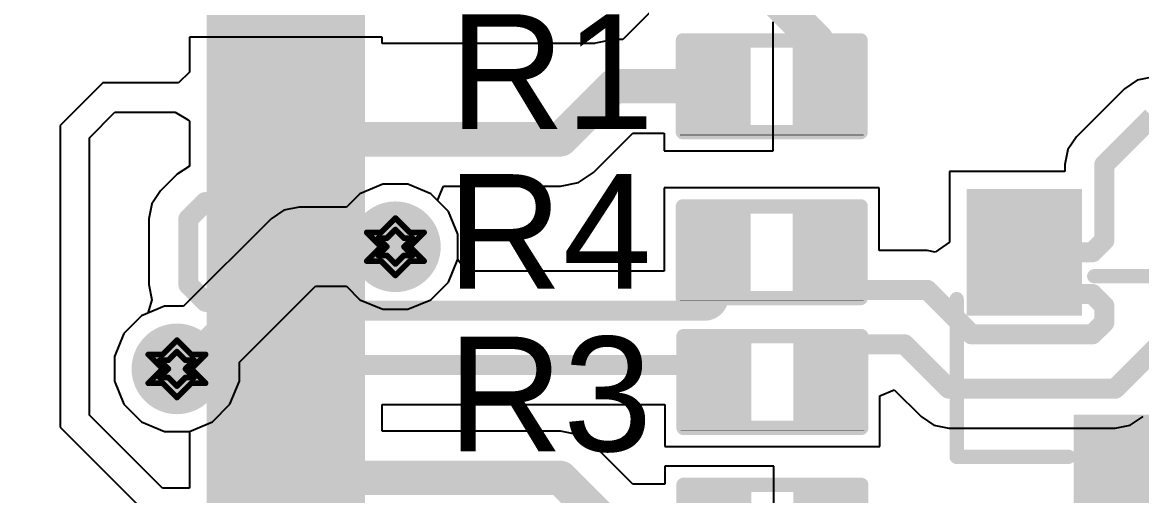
# Model space of a CAD drawing. Header units: inches. Extents: x -18 to 237, y -41 to 211.
# Drawn here: x 0.08 to 10, y 92 to 96.19 of the extents above; entities that cross this region are included whole.
import ezdxf

# ---------------------------------------------------------------- set-up
doc = ezdxf.new("R2010")
doc.units = ezdxf.units.IN
for name, color, linetype in [('Bottom Layer', 5, 'Continuous'), ('Bottom Solder', 6, 'Continuous'), ('Drill Drawing', 1, 'Continuous'), ('Multi-Layer', 9, 'Continuous'), ('Pad Holes', 156, 'Continuous'), ('Top Layer', 1, 'Continuous'), ('Top Overlay', 2, 'Continuous'), ('Top Paste', 8, 'Continuous'), ('Top Solder', 216, 'Continuous'), ('Via Holes', 16, 'Continuous')]:
    doc.layers.add(name, color=color, linetype=linetype)
doc.styles.add('Arial', font='', dxfattribs={"height": 0.2})
doc.styles.get('Arial').set_extended_font_data('Arial')

# ---------------------------------------------------------------- blocks, each defined once
blk = doc.blocks.new('S___23_19')
at = {"layer": 'Top Layer'}
for points in [[(-0.41, 1.46), (0.41, 1.46), (0.41, 0.54), (-0.41, 0.54)], [(-1.36, -0.54), (-0.54, -0.54), (-0.54, -1.46), (-1.36, -1.46)], [(0.54, -0.54), (1.36, -0.54), (1.36, -1.46), (0.54, -1.46)]]:
    blk.add_hatch(color=1, dxfattribs=at).paths.add_polyline_path(points)
at = {"layer": 'Top Paste'}
for points in [[(-0.41, 1.46), (0.41, 1.46), (0.41, 0.54), (-0.41, 0.54)], [(-1.36, -0.54), (-0.54, -0.54), (-0.54, -1.46), (-1.36, -1.46)], [(0.54, -0.54), (1.36, -0.54), (1.36, -1.46), (0.54, -1.46)]]:
    blk.add_hatch(color=8, dxfattribs=at).paths.add_polyline_path(points)
at = {"layer": 'Top Solder'}
for points in [[(-0.5116, 1.5616), (0.5116, 1.5616), (0.5116, 0.4384), (-0.5116, 0.4384)], [(-1.4616, -0.4384), (-0.4384, -0.4384), (-0.4384, -1.5616), (-1.4616, -1.5616)], [(0.4384, -0.4384), (1.4616, -0.4384), (1.4616, -1.5616), (0.4384, -1.5616)]]:
    blk.add_hatch(color=216, dxfattribs=at).paths.add_polyline_path(points)
at = {"layer": 'Top Overlay', "const_width": 0.127}
for points in [[(-0.5588, 0.8128), (-1.5494, 0.8128)], [(-1.5494, 0.8128), (-1.5494, -0.5842)], [(1.5494, 0.8128), (0.5588, 0.8128)], [(1.5494, 0.8128), (1.5494, -0.5842)], [(0.3302, -0.7874), (-0.3302, -0.7874)], [(-1.6764, -1.0414), (-1.6764, -1.2954)], [(-1.5494, -1.1684), (-1.6764, -1.0414)], [(-1.5494, -1.1684), (-1.6764, -1.2954)]]:
    blk.add_lwpolyline(points, dxfattribs=at)
at = {"layer": 'Top Overlay', "const_width": 0.0635}
for points in [[(-1.5812, 0.8128, 1), (-1.5176, 0.8128, 1)], [(-1.5812, 0.8128, 1), (-1.5176, 0.8128, 1)], [(-0.5905, 0.8128, 1), (-0.5271, 0.8128, 1)], [(0.5271, 0.8128, 1), (0.5905, 0.8128, 1)], [(1.5176, 0.8128, 1), (1.5812, 0.8128, 1)], [(1.5176, 0.8128, 1), (1.5812, 0.8128, 1)], [(-1.5812, -0.5842, 1), (-1.5176, -0.5842, 1)], [(1.5176, -0.5842, 1), (1.5812, -0.5842, 1)], [(-0.3619, -0.7874, 1), (-0.2984, -0.7874, 1)], [(0.2984, -0.7874, 1), (0.3619, -0.7874, 1)], [(-1.7082, -1.0414, 1), (-1.6446, -1.0414, 1)], [(-1.7082, -1.0414, 1), (-1.6446, -1.0414, 1)], [(-1.5812, -1.1684, 1), (-1.5176, -1.1684, 1)], [(-1.5812, -1.1684, 1), (-1.5176, -1.1684, 1)], [(-1.7082, -1.2954, 1), (-1.6446, -1.2954, 1)], [(-1.7082, -1.2954, 1), (-1.6446, -1.2954, 1)]]:
    blk.add_lwpolyline(points, format="xyb", close=True, dxfattribs=at)
blk = doc.blocks.new('R___0402_79')
at = {"layer": 'Top Layer'}
for points in [[(-0.6985, -0.3175), (-0.6985, 0.3175), (-0.2413, 0.3175), (-0.2413, -0.3175)], [(0.2413, -0.3175), (0.2413, 0.3175), (0.6985, 0.3175), (0.6985, -0.3175)]]:
    blk.add_hatch(color=1, dxfattribs=at).paths.add_polyline_path(points)
at = {"layer": 'Top Paste'}
for points in [[(-0.6985, -0.3175), (-0.6985, 0.3175), (-0.2413, 0.3175), (-0.2413, -0.3175)], [(0.2413, -0.3175), (0.2413, 0.3175), (0.6985, 0.3175), (0.6985, -0.3175)]]:
    blk.add_hatch(color=8, dxfattribs=at).paths.add_polyline_path(points)
at = {"layer": 'Top Solder'}
for points in [[(-0.7535, -0.3725), (-0.7535, 0.3725), (-0.1863, 0.3725), (-0.1863, -0.3725)], [(0.1863, -0.3725), (0.1863, 0.3725), (0.7535, 0.3725), (0.7535, -0.3725)]]:
    blk.add_hatch(color=216, dxfattribs=at).paths.add_polyline_path(points)
at = {"layer": 'Top Overlay'}
for points, const_width in [([(-0.7874, -0.4064), (-0.7874, 0.4064)], 0.127), ([(-0.7874, 0.4064), (0.7874, 0.4064)], 0.127), ([(0.7874, -0.4064), (0.7874, 0.4064)], 0.127), ([(-0.7874, -0.4064), (0.7874, -0.4064)], 0.127), ([(-0.8128, -0.4318), (0.8128, -0.4318)], 0.00323)]:
    blk.add_lwpolyline(points, dxfattribs=dict(at, const_width=const_width))
for points, const_width in [([(-0.8191, 0.4064, 1), (-0.7556, 0.4064, 1)], 0.0635), ([(-0.8191, 0.4064, 1), (-0.7556, 0.4064, 1)], 0.0635), ([(0.7556, 0.4064, 1), (0.8191, 0.4064, 1)], 0.0635), ([(0.7556, 0.4064, 1), (0.8191, 0.4064, 1)], 0.0635), ([(-0.8191, -0.4064, 1), (-0.7556, -0.4064, 1)], 0.0635), ([(-0.8191, -0.4064, 1), (-0.7556, -0.4064, 1)], 0.0635), ([(0.7556, -0.4064, 1), (0.8191, -0.4064, 1)], 0.0635), ([(0.7556, -0.4064, 1), (0.8191, -0.4064, 1)], 0.0635), ([(-0.8136, -0.4318, 1), (-0.812, -0.4318, 1)], 0.00161), ([(0.812, -0.4318, 1), (0.8136, -0.4318, 1)], 0.00161)]:
    blk.add_lwpolyline(points, format="xyb", close=True, dxfattribs=dict(at, const_width=const_width))
blk = doc.blocks.new('R___0402_80')
at = {"layer": 'Top Layer'}
for points in [[(-0.6985, -0.3175), (-0.6985, 0.3175), (-0.2413, 0.3175), (-0.2413, -0.3175)], [(0.2413, -0.3175), (0.2413, 0.3175), (0.6985, 0.3175), (0.6985, -0.3175)]]:
    blk.add_hatch(color=1, dxfattribs=at).paths.add_polyline_path(points)
at = {"layer": 'Top Paste'}
for points in [[(-0.6985, -0.3175), (-0.6985, 0.3175), (-0.2413, 0.3175), (-0.2413, -0.3175)], [(0.2413, -0.3175), (0.2413, 0.3175), (0.6985, 0.3175), (0.6985, -0.3175)]]:
    blk.add_hatch(color=8, dxfattribs=at).paths.add_polyline_path(points)
at = {"layer": 'Top Solder'}
for points in [[(-0.7535, -0.3725), (-0.7535, 0.3725), (-0.1863, 0.3725), (-0.1863, -0.3725)], [(0.1863, -0.3725), (0.1863, 0.3725), (0.7535, 0.3725), (0.7535, -0.3725)]]:
    blk.add_hatch(color=216, dxfattribs=at).paths.add_polyline_path(points)
at = {"layer": 'Top Overlay'}
for points, const_width in [([(-0.7874, -0.4064), (-0.7874, 0.4064)], 0.127), ([(-0.7874, 0.4064), (0.7874, 0.4064)], 0.127), ([(0.7874, -0.4064), (0.7874, 0.4064)], 0.127), ([(-0.7874, -0.4064), (0.7874, -0.4064)], 0.127), ([(-0.8128, -0.4318), (0.8128, -0.4318)], 0.00323)]:
    blk.add_lwpolyline(points, dxfattribs=dict(at, const_width=const_width))
for points, const_width in [([(-0.8191, 0.4064, 1), (-0.7556, 0.4064, 1)], 0.0635), ([(-0.8191, 0.4064, 1), (-0.7556, 0.4064, 1)], 0.0635), ([(0.7556, 0.4064, 1), (0.8191, 0.4064, 1)], 0.0635), ([(0.7556, 0.4064, 1), (0.8191, 0.4064, 1)], 0.0635), ([(-0.8191, -0.4064, 1), (-0.7556, -0.4064, 1)], 0.0635), ([(-0.8191, -0.4064, 1), (-0.7556, -0.4064, 1)], 0.0635), ([(0.7556, -0.4064, 1), (0.8191, -0.4064, 1)], 0.0635), ([(0.7556, -0.4064, 1), (0.8191, -0.4064, 1)], 0.0635), ([(-0.8136, -0.4318, 1), (-0.812, -0.4318, 1)], 0.00161), ([(0.812, -0.4318, 1), (0.8136, -0.4318, 1)], 0.00161)]:
    blk.add_lwpolyline(points, format="xyb", close=True, dxfattribs=dict(at, const_width=const_width))
blk = doc.blocks.new('R___0402_81')
at = {"layer": 'Top Layer'}
for points in [[(-0.6985, -0.3175), (-0.6985, 0.3175), (-0.2413, 0.3175), (-0.2413, -0.3175)], [(0.2413, -0.3175), (0.2413, 0.3175), (0.6985, 0.3175), (0.6985, -0.3175)]]:
    blk.add_hatch(color=1, dxfattribs=at).paths.add_polyline_path(points)
at = {"layer": 'Top Paste'}
for points in [[(-0.6985, -0.3175), (-0.6985, 0.3175), (-0.2413, 0.3175), (-0.2413, -0.3175)], [(0.2413, -0.3175), (0.2413, 0.3175), (0.6985, 0.3175), (0.6985, -0.3175)]]:
    blk.add_hatch(color=8, dxfattribs=at).paths.add_polyline_path(points)
at = {"layer": 'Top Solder'}
for points in [[(-0.7535, -0.3725), (-0.7535, 0.3725), (-0.1863, 0.3725), (-0.1863, -0.3725)], [(0.1863, -0.3725), (0.1863, 0.3725), (0.7535, 0.3725), (0.7535, -0.3725)]]:
    blk.add_hatch(color=216, dxfattribs=at).paths.add_polyline_path(points)
at = {"layer": 'Top Overlay'}
for points, const_width in [([(-0.7874, -0.4064), (-0.7874, 0.4064)], 0.127), ([(-0.7874, 0.4064), (0.7874, 0.4064)], 0.127), ([(0.7874, -0.4064), (0.7874, 0.4064)], 0.127), ([(-0.7874, -0.4064), (0.7874, -0.4064)], 0.127), ([(-0.8128, -0.4318), (0.8128, -0.4318)], 0.00323)]:
    blk.add_lwpolyline(points, dxfattribs=dict(at, const_width=const_width))
for points, const_width in [([(-0.8191, 0.4064, 1), (-0.7556, 0.4064, 1)], 0.0635), ([(-0.8191, 0.4064, 1), (-0.7556, 0.4064, 1)], 0.0635), ([(0.7556, 0.4064, 1), (0.8191, 0.4064, 1)], 0.0635), ([(0.7556, 0.4064, 1), (0.8191, 0.4064, 1)], 0.0635), ([(-0.8191, -0.4064, 1), (-0.7556, -0.4064, 1)], 0.0635), ([(-0.8191, -0.4064, 1), (-0.7556, -0.4064, 1)], 0.0635), ([(0.7556, -0.4064, 1), (0.8191, -0.4064, 1)], 0.0635), ([(0.7556, -0.4064, 1), (0.8191, -0.4064, 1)], 0.0635), ([(-0.8136, -0.4318, 1), (-0.812, -0.4318, 1)], 0.00161), ([(0.812, -0.4318, 1), (0.8136, -0.4318, 1)], 0.00161)]:
    blk.add_lwpolyline(points, format="xyb", close=True, dxfattribs=dict(at, const_width=const_width))
blk = doc.blocks.new('R___0402_82')
at = {"layer": 'Top Layer'}
for points in [[(-0.6985, -0.3175), (-0.6985, 0.3175), (-0.2413, 0.3175), (-0.2413, -0.3175)], [(0.2413, -0.3175), (0.2413, 0.3175), (0.6985, 0.3175), (0.6985, -0.3175)]]:
    blk.add_hatch(color=1, dxfattribs=at).paths.add_polyline_path(points)
at = {"layer": 'Top Paste'}
for points in [[(-0.6985, -0.3175), (-0.6985, 0.3175), (-0.2413, 0.3175), (-0.2413, -0.3175)], [(0.2413, -0.3175), (0.2413, 0.3175), (0.6985, 0.3175), (0.6985, -0.3175)]]:
    blk.add_hatch(color=8, dxfattribs=at).paths.add_polyline_path(points)
at = {"layer": 'Top Solder'}
for points in [[(-0.7535, -0.3725), (-0.7535, 0.3725), (-0.1863, 0.3725), (-0.1863, -0.3725)], [(0.1863, -0.3725), (0.1863, 0.3725), (0.7535, 0.3725), (0.7535, -0.3725)]]:
    blk.add_hatch(color=216, dxfattribs=at).paths.add_polyline_path(points)
at = {"layer": 'Top Overlay'}
for points, const_width in [([(-0.7874, -0.4064), (-0.7874, 0.4064)], 0.127), ([(-0.7874, 0.4064), (0.7874, 0.4064)], 0.127), ([(0.7874, -0.4064), (0.7874, 0.4064)], 0.127), ([(-0.7874, -0.4064), (0.7874, -0.4064)], 0.127), ([(-0.8128, -0.4318), (0.8128, -0.4318)], 0.00323)]:
    blk.add_lwpolyline(points, dxfattribs=dict(at, const_width=const_width))
for points, const_width in [([(-0.8191, 0.4064, 1), (-0.7556, 0.4064, 1)], 0.0635), ([(-0.8191, 0.4064, 1), (-0.7556, 0.4064, 1)], 0.0635), ([(0.7556, 0.4064, 1), (0.8191, 0.4064, 1)], 0.0635), ([(0.7556, 0.4064, 1), (0.8191, 0.4064, 1)], 0.0635), ([(-0.8191, -0.4064, 1), (-0.7556, -0.4064, 1)], 0.0635), ([(-0.8191, -0.4064, 1), (-0.7556, -0.4064, 1)], 0.0635), ([(0.7556, -0.4064, 1), (0.8191, -0.4064, 1)], 0.0635), ([(0.7556, -0.4064, 1), (0.8191, -0.4064, 1)], 0.0635), ([(-0.8136, -0.4318, 1), (-0.812, -0.4318, 1)], 0.00161), ([(0.812, -0.4318, 1), (0.8136, -0.4318, 1)], 0.00161)]:
    blk.add_lwpolyline(points, format="xyb", close=True, dxfattribs=dict(at, const_width=const_width))
blk = doc.blocks.new('TYPE_C_31_M_12__110')
at = {"layer": 'Bottom Layer'}
h = blk.add_hatch(color=5, dxfattribs=at)
edge = h.paths.add_edge_path()
edge.add_arc((-1.125, -0.02), 0.45, 0, 180)
edge.add_line((-1.575, -0.02), (-1.575, -1.12))
edge.add_arc((-1.125, -1.12), 0.45, 180, 360)
edge.add_line((-0.675, -1.12), (-0.675, -0.02))
h = blk.add_hatch(color=5, dxfattribs=at)
edge = h.paths.add_edge_path()
edge.add_arc((7.525, -1.12), 0.45, 180, 360)
edge.add_line((7.975, -1.12), (7.975, -0.02))
edge.add_arc((7.525, -0.02), 0.45, 0, 180)
edge.add_line((7.075, -0.02), (7.075, -1.12))
h = blk.add_hatch(color=5, dxfattribs=at)
edge = h.paths.add_edge_path()
edge.add_arc((-1.125, -5.15), 0.45, 180, 360)
edge.add_line((-0.675, -5.15), (-0.675, -4.35))
edge.add_arc((-1.125, -4.35), 0.45, 0, 180)
edge.add_line((-1.575, -4.35), (-1.575, -5.15))
h = blk.add_hatch(color=5, dxfattribs=at)
edge = h.paths.add_edge_path()
edge.add_arc((7.525, -5.15), 0.45, 180, 360)
edge.add_line((7.975, -5.15), (7.975, -4.35))
edge.add_arc((7.525, -4.35), 0.45, 0, 180)
edge.add_line((7.075, -4.35), (7.075, -5.15))
at = {"layer": 'Bottom Solder'}
h = blk.add_hatch(color=6, dxfattribs=at)
edge = h.paths.add_edge_path()
edge.add_arc((-1.125, -0.02), 0.5516, 0, 180)
edge.add_line((-1.6766, -0.02), (-1.6766, -1.12))
edge.add_arc((-1.125, -1.12), 0.5516, 180, 360)
edge.add_line((-0.5734, -1.12), (-0.5734, -0.02))
h = blk.add_hatch(color=6, dxfattribs=at)
edge = h.paths.add_edge_path()
edge.add_arc((7.525, -1.12), 0.5516, 180, 360)
edge.add_line((8.0766, -1.12), (8.0766, -0.02))
edge.add_arc((7.525, -0.02), 0.5516, 0, 180)
edge.add_line((6.9734, -0.02), (6.9734, -1.12))
h = blk.add_hatch(color=6, dxfattribs=at)
edge = h.paths.add_edge_path()
edge.add_arc((0.31, -1.07), 0.1016, 0, 360)
h = blk.add_hatch(color=6, dxfattribs=at)
edge = h.paths.add_edge_path()
edge.add_arc((6.09, -1.07), 0.1016, 0, 360)
h = blk.add_hatch(color=6, dxfattribs=at)
edge = h.paths.add_edge_path()
edge.add_arc((-1.125, -5.15), 0.5516, 180, 360)
edge.add_line((-0.5734, -5.15), (-0.5734, -4.35))
edge.add_arc((-1.125, -4.35), 0.5516, 0, 180)
edge.add_line((-1.6766, -4.35), (-1.6766, -5.15))
h = blk.add_hatch(color=6, dxfattribs=at)
edge = h.paths.add_edge_path()
edge.add_arc((7.525, -5.15), 0.5516, 180, 360)
edge.add_line((8.0766, -5.15), (8.0766, -4.35))
edge.add_arc((7.525, -4.35), 0.5516, 0, 180)
edge.add_line((6.9734, -4.35), (6.9734, -5.15))
at = {"layer": 'Multi-Layer'}
h = blk.add_hatch(color=9, dxfattribs=at)
edge = h.paths.add_edge_path()
edge.add_arc((-1.125, -0.02), 0.45, 0, 180)
edge.add_line((-1.575, -0.02), (-1.575, -1.12))
edge.add_arc((-1.125, -1.12), 0.45, 180, 360)
edge.add_line((-0.675, -1.12), (-0.675, -0.02))
h = blk.add_hatch(color=9, dxfattribs=at)
edge = h.paths.add_edge_path()
edge.add_arc((7.525, -1.12), 0.45, 180, 360)
edge.add_line((7.975, -1.12), (7.975, -0.02))
edge.add_arc((7.525, -0.02), 0.45, 0, 180)
edge.add_line((7.075, -0.02), (7.075, -1.12))
h = blk.add_hatch(color=9, dxfattribs=at)
edge = h.paths.add_edge_path()
edge.add_arc((-1.125, -5.15), 0.45, 180, 360)
edge.add_line((-0.675, -5.15), (-0.675, -4.35))
edge.add_arc((-1.125, -4.35), 0.45, 0, 180)
edge.add_line((-1.575, -4.35), (-1.575, -5.15))
h = blk.add_hatch(color=9, dxfattribs=at)
edge = h.paths.add_edge_path()
edge.add_arc((7.525, -5.15), 0.45, 180, 360)
edge.add_line((7.975, -5.15), (7.975, -4.35))
edge.add_arc((7.525, -4.35), 0.45, 0, 180)
edge.add_line((7.075, -4.35), (7.075, -5.15))
at = {"layer": 'Pad Holes'}
h = blk.add_hatch(color=7, dxfattribs=at)
edge = h.paths.add_edge_path()
edge.add_arc((-1.125, -1.12), 0.3, 180, 360)
edge.add_line((-0.825, -1.12), (-0.825, -0.02))
edge.add_arc((-1.125, -0.02), 0.3, 0, 180)
edge.add_line((-1.425, -0.02), (-1.425, -1.12))
h = blk.add_hatch(color=7, dxfattribs=at)
edge = h.paths.add_edge_path()
edge.add_arc((7.525, -1.12), 0.3, 180, 360)
edge.add_line((7.825, -1.12), (7.825, -0.02))
edge.add_arc((7.525, -0.02), 0.3, 0, 180)
edge.add_line((7.225, -0.02), (7.225, -1.12))
h = blk.add_hatch(color=7, dxfattribs=at)
edge = h.paths.add_edge_path()
edge.add_arc((0.31, -1.07), 0.31, 0, 360)
h = blk.add_hatch(color=7, dxfattribs=at)
edge = h.paths.add_edge_path()
edge.add_arc((6.09, -1.07), 0.31, 0, 360)
h = blk.add_hatch(color=7, dxfattribs=at)
edge = h.paths.add_edge_path()
edge.add_arc((-1.125, -5.15), 0.3, 180, 360)
edge.add_line((-0.825, -5.15), (-0.825, -4.35))
edge.add_arc((-1.125, -4.35), 0.3, 0, 180)
edge.add_line((-1.425, -4.35), (-1.425, -5.15))
h = blk.add_hatch(color=7, dxfattribs=at)
edge = h.paths.add_edge_path()
edge.add_arc((7.525, -5.15), 0.3, 180, 360)
edge.add_line((7.825, -5.15), (7.825, -4.35))
edge.add_arc((7.525, -4.35), 0.3, 0, 180)
edge.add_line((7.225, -4.35), (7.225, -5.15))
at = {"layer": 'Top Layer'}
for points in [[(-0.3, 0.6), (0.3, 0.6), (0.3, -0.6), (-0.3, -0.6)], [(0.5, 0.6), (1.1, 0.6), (1.1, -0.6), (0.5, -0.6)], [(1.3, 0.6), (1.6, 0.6), (1.6, -0.6), (1.3, -0.6)], [(1.8, 0.6), (2.1, 0.6), (2.1, -0.6), (1.8, -0.6)], [(2.3, 0.6), (2.6, 0.6), (2.6, -0.6), (2.3, -0.6)], [(2.8, 0.6), (3.1, 0.6), (3.1, -0.6), (2.8, -0.6)], [(3.6, -0.6), (3.3, -0.6), (3.3, 0.6), (3.6, 0.6)], [(4.1, -0.6), (3.8, -0.6), (3.8, 0.6), (4.1, 0.6)], [(4.6, -0.6), (4.3, -0.6), (4.3, 0.6), (4.6, 0.6)], [(5.1, -0.6), (4.8, -0.6), (4.8, 0.6), (5.1, 0.6)], [(5.9, -0.6), (5.3, -0.6), (5.3, 0.6), (5.9, 0.6)], [(6.1, 0.6), (6.7, 0.6), (6.7, -0.6), (6.1, -0.6)]]:
    blk.add_hatch(color=1, dxfattribs=at).paths.add_polyline_path(points)
h = blk.add_hatch(color=1, dxfattribs=at)
edge = h.paths.add_edge_path()
edge.add_arc((-1.125, -0.02), 0.45, 0, 180)
edge.add_line((-1.575, -0.02), (-1.575, -1.12))
edge.add_arc((-1.125, -1.12), 0.45, 180, 360)
edge.add_line((-0.675, -1.12), (-0.675, -0.02))
h = blk.add_hatch(color=1, dxfattribs=at)
edge = h.paths.add_edge_path()
edge.add_arc((7.525, -1.12), 0.45, 180, 360)
edge.add_line((7.975, -1.12), (7.975, -0.02))
edge.add_arc((7.525, -0.02), 0.45, 0, 180)
edge.add_line((7.075, -0.02), (7.075, -1.12))
h = blk.add_hatch(color=1, dxfattribs=at)
edge = h.paths.add_edge_path()
edge.add_arc((-1.125, -5.15), 0.45, 180, 360)
edge.add_line((-0.675, -5.15), (-0.675, -4.35))
edge.add_arc((-1.125, -4.35), 0.45, 0, 180)
edge.add_line((-1.575, -4.35), (-1.575, -5.15))
h = blk.add_hatch(color=1, dxfattribs=at)
edge = h.paths.add_edge_path()
edge.add_arc((7.525, -5.15), 0.45, 180, 360)
edge.add_line((7.975, -5.15), (7.975, -4.35))
edge.add_arc((7.525, -4.35), 0.45, 0, 180)
edge.add_line((7.075, -4.35), (7.075, -5.15))
at = {"layer": 'Top Paste'}
for points in [[(-0.3, 0.6), (0.3, 0.6), (0.3, -0.6), (-0.3, -0.6)], [(0.5, 0.6), (1.1, 0.6), (1.1, -0.6), (0.5, -0.6)], [(1.3, 0.6), (1.6, 0.6), (1.6, -0.6), (1.3, -0.6)], [(1.8, 0.6), (2.1, 0.6), (2.1, -0.6), (1.8, -0.6)], [(2.3, 0.6), (2.6, 0.6), (2.6, -0.6), (2.3, -0.6)], [(2.8, 0.6), (3.1, 0.6), (3.1, -0.6), (2.8, -0.6)], [(3.6, -0.6), (3.3, -0.6), (3.3, 0.6), (3.6, 0.6)], [(4.1, -0.6), (3.8, -0.6), (3.8, 0.6), (4.1, 0.6)], [(4.6, -0.6), (4.3, -0.6), (4.3, 0.6), (4.6, 0.6)], [(5.1, -0.6), (4.8, -0.6), (4.8, 0.6), (5.1, 0.6)], [(5.9, -0.6), (5.3, -0.6), (5.3, 0.6), (5.9, 0.6)], [(6.1, 0.6), (6.7, 0.6), (6.7, -0.6), (6.1, -0.6)]]:
    blk.add_hatch(color=8, dxfattribs=at).paths.add_polyline_path(points)
at = {"layer": 'Top Solder'}
for points in [[(-0.4016, 0.7016), (0.4016, 0.7016), (0.4016, -0.7016), (-0.4016, -0.7016)], [(0.3984, 0.7016), (1.2016, 0.7016), (1.2016, -0.7016), (0.3984, -0.7016)], [(1.1984, 0.7016), (1.7016, 0.7016), (1.7016, -0.7016), (1.1984, -0.7016)], [(1.6984, 0.7016), (2.2016, 0.7016), (2.2016, -0.7016), (1.6984, -0.7016)], [(2.1984, 0.7016), (2.7016, 0.7016), (2.7016, -0.7016), (2.1984, -0.7016)], [(2.6984, 0.7016), (3.2016, 0.7016), (3.2016, -0.7016), (2.6984, -0.7016)], [(3.7016, -0.7016), (3.1984, -0.7016), (3.1984, 0.7016), (3.7016, 0.7016)], [(4.2016, -0.7016), (3.6984, -0.7016), (3.6984, 0.7016), (4.2016, 0.7016)], [(4.7016, -0.7016), (4.1984, -0.7016), (4.1984, 0.7016), (4.7016, 0.7016)], [(5.2016, -0.7016), (4.6984, -0.7016), (4.6984, 0.7016), (5.2016, 0.7016)], [(6.0016, -0.7016), (5.1984, -0.7016), (5.1984, 0.7016), (6.0016, 0.7016)], [(5.9984, 0.7016), (6.8016, 0.7016), (6.8016, -0.7016), (5.9984, -0.7016)]]:
    blk.add_hatch(color=216, dxfattribs=at).paths.add_polyline_path(points)
h = blk.add_hatch(color=216, dxfattribs=at)
edge = h.paths.add_edge_path()
edge.add_arc((-1.125, -0.02), 0.5516, 0, 180)
edge.add_line((-1.6766, -0.02), (-1.6766, -1.12))
edge.add_arc((-1.125, -1.12), 0.5516, 180, 360)
edge.add_line((-0.5734, -1.12), (-0.5734, -0.02))
h = blk.add_hatch(color=216, dxfattribs=at)
edge = h.paths.add_edge_path()
edge.add_arc((7.525, -1.12), 0.5516, 180, 360)
edge.add_line((8.0766, -1.12), (8.0766, -0.02))
edge.add_arc((7.525, -0.02), 0.5516, 0, 180)
edge.add_line((6.9734, -0.02), (6.9734, -1.12))
h = blk.add_hatch(color=216, dxfattribs=at)
edge = h.paths.add_edge_path()
edge.add_arc((0.31, -1.07), 0.1016, 0, 360)
h = blk.add_hatch(color=216, dxfattribs=at)
edge = h.paths.add_edge_path()
edge.add_arc((6.09, -1.07), 0.1016, 0, 360)
h = blk.add_hatch(color=216, dxfattribs=at)
edge = h.paths.add_edge_path()
edge.add_arc((-1.125, -5.15), 0.5516, 180, 360)
edge.add_line((-0.5734, -5.15), (-0.5734, -4.35))
edge.add_arc((-1.125, -4.35), 0.5516, 0, 180)
edge.add_line((-1.6766, -4.35), (-1.6766, -5.15))
h = blk.add_hatch(color=216, dxfattribs=at)
edge = h.paths.add_edge_path()
edge.add_arc((7.525, -5.15), 0.5516, 180, 360)
edge.add_line((8.0766, -5.15), (8.0766, -4.35))
edge.add_arc((7.525, -4.35), 0.5516, 0, 180)
edge.add_line((6.9734, -4.35), (6.9734, -5.15))
at = {"layer": 'Top Overlay'}
for points, const_width in [([(-1.2446, -3.556), (-1.2446, -1.9304)], 0.127), ([(7.6446, -3.556), (7.6446, -1.9304)], 0.127), ([(3.0734, -5.2578), (3.0734, -5.0038)], 0.254), ([(3.0734, -5.5626), (2.7686, -5.2578)], 0.254), ([(3.3782, -5.2578), (2.7686, -5.2578)], 0.254), ([(3.0734, -5.5626), (3.3782, -5.2578)], 0.254), ([(7.6954, -5.944), (-1.2954, -5.944)], 0.127)]:
    blk.add_lwpolyline(points, dxfattribs=dict(at, const_width=const_width))
for points, const_width in [([(-1.2764, -1.9304, 1), (-1.2128, -1.9304, 1)], 0.0635), ([(7.6128, -1.9304, 1), (7.6763, -1.9304, 1)], 0.0635), ([(-1.2764, -3.556, 1), (-1.2128, -3.556, 1)], 0.0635), ([(7.6128, -3.556, 1), (7.6763, -3.556, 1)], 0.0635), ([(3.0099, -5.0038, 1), (3.1369, -5.0038, 1)], 0.127), ([(2.7051, -5.2578, 1), (2.8321, -5.2578, 1)], 0.127), ([(2.7051, -5.2578, 1), (2.8321, -5.2578, 1)], 0.127), ([(3.0099, -5.2578, 1), (3.1369, -5.2578, 1)], 0.127), ([(3.3147, -5.2578, 1), (3.4417, -5.2578, 1)], 0.127), ([(3.3147, -5.2578, 1), (3.4417, -5.2578, 1)], 0.127), ([(3.0099, -5.5626, 1), (3.1369, -5.5626, 1)], 0.127), ([(3.0099, -5.5626, 1), (3.1369, -5.5626, 1)], 0.127), ([(-1.3272, -5.944, 1), (-1.2636, -5.944, 1)], 0.0635), ([(7.6636, -5.944, 1), (7.7271, -5.944, 1)], 0.0635)]:
    blk.add_lwpolyline(points, format="xyb", close=True, dxfattribs=dict(at, const_width=const_width))
at = {"layer": 'Top Overlay', "style": 'Arial'}
blk.add_text('Board Edge', height=0.7112, dxfattribs=at).set_placement((-0.2286, -4.6398))

msp = doc.modelspace()

# ---------------------------------------------------------------- hatches: boundary and pattern name
at = {"layer": 'Bottom Layer'}
h = msp.add_hatch(color=5, dxfattribs=at)
edge = h.paths.add_edge_path()
edge.add_arc((3.3836, 94.2017), 0.3, 0, 360)
h = msp.add_hatch(color=5, dxfattribs=at)
edge = h.paths.add_edge_path()
edge.add_arc((1.4478, 93.12), 0.3, 0, 360)
at = {"layer": 'Bottom Solder'}
h = msp.add_hatch(color=6, dxfattribs=at)
edge = h.paths.add_edge_path()
edge.add_arc((3.3836, 94.2017), 0.4016, 0, 360)
h = msp.add_hatch(color=6, dxfattribs=at)
edge = h.paths.add_edge_path()
edge.add_arc((1.4478, 93.12), 0.4016, 0, 360)
at = {"layer": 'Top Layer'}
h = msp.add_hatch(color=1, dxfattribs=at)
edge = h.paths.add_edge_path()
edge.add_arc((3.3836, 94.2017), 0.3, 0, 360)
h = msp.add_hatch(color=1, dxfattribs=at)
edge = h.paths.add_edge_path()
edge.add_arc((1.4478, 93.12), 0.3, 0, 360)
at = {"layer": 'Top Solder'}
h = msp.add_hatch(color=216, dxfattribs=at)
edge = h.paths.add_edge_path()
edge.add_arc((3.3836, 94.2017), 0.4016, 0, 360)
h = msp.add_hatch(color=216, dxfattribs=at)
edge = h.paths.add_edge_path()
edge.add_arc((1.4478, 93.12), 0.4016, 0, 360)
at = {"layer": 'Via Holes'}
h = msp.add_hatch(color=7, dxfattribs=at)
edge = h.paths.add_edge_path()
edge.add_arc((3.3836, 94.2017), 0.15, 0, 360)
h = msp.add_hatch(color=7, dxfattribs=at)
edge = h.paths.add_edge_path()
edge.add_arc((1.4478, 93.12), 0.15, 0, 360)

# ---------------------------------------------------------------- linework, layer by layer
at = {"layer": 'Bottom Layer'}
for p, q in [((3.2734, 94.7557), (3.0698, 94.6714)), ((3.4938, 94.7557), (3.2734, 94.7557)), ((3.6974, 94.6714), (3.4938, 94.7557)), ((3.0698, 94.6714), (2.9498, 94.5514)), ((3.8533, 94.5156), (3.6974, 94.6714)), ((2.3957, 94.5247), (2.2823, 94.449)), ((2.5295, 94.5514), (2.3957, 94.5247)), ((2.9498, 94.5514), (2.5295, 94.5514)), ((2.5295, 94.5514), (2.5295, 94.5514)), ((3.9376, 94.3119), (3.8533, 94.5156)), ((2.2823, 94.4489), (1.5074, 93.674)), ((2.2823, 94.449), (2.2823, 94.4489)), ((3.9376, 94.0915), (3.9376, 94.3119)), ((3.8533, 93.8879), (3.9376, 94.0915)), ((2.0018, 93.1796), (2.6743, 93.8521)), ((2.6743, 93.8521), (2.9498, 93.8521)), ((2.9498, 93.8521), (3.0698, 93.7321)), ((3.6974, 93.7321), (3.8533, 93.8879)), ((3.0698, 93.7321), (3.2734, 93.6477)), ((3.4938, 93.6477), (3.6974, 93.7321)), ((1.3376, 93.674), (1.134, 93.5897)), ((1.5074, 93.674), (1.3376, 93.674)), ((3.2734, 93.6477), (3.4938, 93.6477)), ((1.134, 93.5897), (0.9781, 93.4339)), ((0.9781, 93.4339), (0.8938, 93.2302)), ((0.8938, 93.2302), (0.8938, 93.0098)), ((2.0018, 93.0098), (2.0018, 93.1796)), ((0.8938, 93.0098), (0.9781, 92.8062)), ((1.9175, 92.8062), (2.0018, 93.0098)), ((0.9781, 92.8062), (1.134, 92.6504)), ((1.7616, 92.6504), (1.9175, 92.8062)), ((1.134, 92.6504), (1.3376, 92.566)), ((1.558, 92.566), (1.7616, 92.6504)), ((1.3376, 92.566), (1.558, 92.566))]:
    msp.add_line(p, q, dxfattribs=at)
at = {"layer": 'Bottom Layer', "const_width": 0.1778}
for points in [[(1.4478, 93.12), (2.5295, 94.2017)], [(2.5295, 94.2017), (3.3836, 94.2017)]]:
    msp.add_lwpolyline(points, dxfattribs=at)
at = {"layer": 'Bottom Layer', "const_width": 0.0889}
for points in [[(2.485, 94.2017, 1), (2.5739, 94.2017, 1)], [(2.485, 94.2017, 1), (2.5739, 94.2017, 1)], [(3.3392, 94.2017, 1), (3.4281, 94.2017, 1)], [(1.4034, 93.12, 1), (1.4923, 93.12, 1)]]:
    msp.add_lwpolyline(points, format="xyb", close=True, dxfattribs=at)
at = {"layer": 'Drill Drawing', "const_width": 0.0508}
for points in [[(3.2566, 94.3287), (3.3836, 94.4557)], [(3.3836, 94.4557), (3.5106, 94.3287)], [(3.1296, 94.3287), (3.2566, 94.2017)], [(3.1296, 94.3287), (3.2566, 94.3287)], [(3.3074, 94.2779), (3.3836, 94.3541)], [(3.3836, 94.3541), (3.4598, 94.2779)], [(3.5106, 94.3287), (3.6376, 94.3287)], [(3.5106, 94.2017), (3.6376, 94.3287)], [(3.1296, 94.0747), (3.2566, 94.2017)], [(3.2312, 94.2779), (3.3074, 94.2017)], [(3.2312, 94.2779), (3.3074, 94.2779)], [(3.2312, 94.1255), (3.3074, 94.2017)], [(3.4598, 94.2779), (3.536, 94.2779)], [(3.4598, 94.2017), (3.536, 94.2779)], [(3.4598, 94.2017), (3.536, 94.1255)], [(3.5106, 94.2017), (3.6376, 94.0747)], [(3.2312, 94.1255), (3.3074, 94.1255)], [(3.3074, 94.1255), (3.3836, 94.0493)], [(3.3836, 94.0493), (3.4598, 94.1255)], [(3.4598, 94.1255), (3.536, 94.1255)], [(3.1296, 94.0747), (3.2566, 94.0747)], [(3.2566, 94.0747), (3.3836, 93.9477)], [(3.3836, 93.9477), (3.5106, 94.0747)], [(3.5106, 94.0747), (3.6376, 94.0747)], [(1.3208, 93.247), (1.4478, 93.374)], [(1.4478, 93.374), (1.5748, 93.247)], [(1.1938, 93.247), (1.3208, 93.12)], [(1.1938, 93.247), (1.3208, 93.247)], [(1.2954, 93.1962), (1.3716, 93.12)], [(1.2954, 93.1962), (1.3716, 93.1962)], [(1.3716, 93.1962), (1.4478, 93.2724)], [(1.4478, 93.2724), (1.524, 93.1962)], [(1.524, 93.1962), (1.6002, 93.1962)], [(1.524, 93.12), (1.6002, 93.1962)], [(1.5748, 93.247), (1.7018, 93.247)], [(1.5748, 93.12), (1.7018, 93.247)], [(1.1938, 92.993), (1.3208, 93.12)], [(1.2954, 93.0438), (1.3716, 93.12)], [(1.524, 93.12), (1.6002, 93.0438)], [(1.5748, 93.12), (1.7018, 92.993)], [(1.1938, 92.993), (1.3208, 92.993)], [(1.2954, 93.0438), (1.3716, 93.0438)], [(1.3208, 92.993), (1.4478, 92.866)], [(1.3716, 93.0438), (1.4478, 92.9676)], [(1.4478, 92.9676), (1.524, 93.0438)], [(1.4478, 92.866), (1.5748, 92.993)], [(1.524, 93.0438), (1.6002, 93.0438)], [(1.5748, 92.993), (1.7018, 92.993)]]:
    msp.add_lwpolyline(points, dxfattribs=at)
at = {"layer": 'Drill Drawing', "const_width": 0.0254}
for points in [[(3.3709, 94.4557, 1), (3.3963, 94.4557, 1)], [(3.3709, 94.4557, 1), (3.3963, 94.4557, 1)], [(3.1169, 94.3287, 1), (3.1423, 94.3287, 1)], [(3.1169, 94.3287, 1), (3.1423, 94.3287, 1)], [(3.2439, 94.3287, 1), (3.2693, 94.3287, 1)], [(3.2439, 94.3287, 1), (3.2693, 94.3287, 1)], [(3.3709, 94.3541, 1), (3.3963, 94.3541, 1)], [(3.3709, 94.3541, 1), (3.3963, 94.3541, 1)], [(3.4979, 94.3287, 1), (3.5233, 94.3287, 1)], [(3.4979, 94.3287, 1), (3.5233, 94.3287, 1)], [(3.6249, 94.3287, 1), (3.6503, 94.3287, 1)], [(3.6249, 94.3287, 1), (3.6503, 94.3287, 1)], [(3.2185, 94.2779, 1), (3.2439, 94.2779, 1)], [(3.2185, 94.2779, 1), (3.2439, 94.2779, 1)], [(3.2439, 94.2017, 1), (3.2693, 94.2017, 1)], [(3.2439, 94.2017, 1), (3.2693, 94.2017, 1)], [(3.2947, 94.2779, 1), (3.3201, 94.2779, 1)], [(3.2947, 94.2779, 1), (3.3201, 94.2779, 1)], [(3.2947, 94.2017, 1), (3.3201, 94.2017, 1)], [(3.2947, 94.2017, 1), (3.3201, 94.2017, 1)], [(3.4471, 94.2779, 1), (3.4725, 94.2779, 1)], [(3.4471, 94.2779, 1), (3.4725, 94.2779, 1)], [(3.4471, 94.2017, 1), (3.4725, 94.2017, 1)], [(3.4471, 94.2017, 1), (3.4725, 94.2017, 1)], [(3.4979, 94.2017, 1), (3.5233, 94.2017, 1)], [(3.4979, 94.2017, 1), (3.5233, 94.2017, 1)], [(3.5233, 94.2779, 1), (3.5487, 94.2779, 1)], [(3.5233, 94.2779, 1), (3.5487, 94.2779, 1)], [(3.2185, 94.1255, 1), (3.2439, 94.1255, 1)], [(3.2185, 94.1255, 1), (3.2439, 94.1255, 1)], [(3.2947, 94.1255, 1), (3.3201, 94.1255, 1)], [(3.2947, 94.1255, 1), (3.3201, 94.1255, 1)], [(3.4471, 94.1255, 1), (3.4725, 94.1255, 1)], [(3.4471, 94.1255, 1), (3.4725, 94.1255, 1)], [(3.5233, 94.1255, 1), (3.5487, 94.1255, 1)], [(3.5233, 94.1255, 1), (3.5487, 94.1255, 1)], [(3.1169, 94.0747, 1), (3.1423, 94.0747, 1)], [(3.1169, 94.0747, 1), (3.1423, 94.0747, 1)], [(3.2439, 94.0747, 1), (3.2693, 94.0747, 1)], [(3.2439, 94.0747, 1), (3.2693, 94.0747, 1)], [(3.3709, 94.0493, 1), (3.3963, 94.0493, 1)], [(3.3709, 94.0493, 1), (3.3963, 94.0493, 1)], [(3.4979, 94.0747, 1), (3.5233, 94.0747, 1)], [(3.4979, 94.0747, 1), (3.5233, 94.0747, 1)], [(3.6249, 94.0747, 1), (3.6503, 94.0747, 1)], [(3.6249, 94.0747, 1), (3.6503, 94.0747, 1)], [(3.3709, 93.9477, 1), (3.3963, 93.9477, 1)], [(3.3709, 93.9477, 1), (3.3963, 93.9477, 1)], [(1.4351, 93.374, 1), (1.4605, 93.374, 1)], [(1.4351, 93.374, 1), (1.4605, 93.374, 1)], [(1.1811, 93.247, 1), (1.2065, 93.247, 1)], [(1.1811, 93.247, 1), (1.2065, 93.247, 1)], [(1.2827, 93.1962, 1), (1.3081, 93.1962, 1)], [(1.2827, 93.1962, 1), (1.3081, 93.1962, 1)], [(1.3081, 93.247, 1), (1.3335, 93.247, 1)], [(1.3081, 93.247, 1), (1.3335, 93.247, 1)], [(1.3589, 93.1962, 1), (1.3843, 93.1962, 1)], [(1.3589, 93.1962, 1), (1.3843, 93.1962, 1)], [(1.4351, 93.2724, 1), (1.4605, 93.2724, 1)], [(1.4351, 93.2724, 1), (1.4605, 93.2724, 1)], [(1.5113, 93.1962, 1), (1.5367, 93.1962, 1)], [(1.5113, 93.1962, 1), (1.5367, 93.1962, 1)], [(1.5621, 93.247, 1), (1.5875, 93.247, 1)], [(1.5621, 93.247, 1), (1.5875, 93.247, 1)], [(1.5875, 93.1962, 1), (1.6129, 93.1962, 1)], [(1.5875, 93.1962, 1), (1.6129, 93.1962, 1)], [(1.6891, 93.247, 1), (1.7145, 93.247, 1)], [(1.6891, 93.247, 1), (1.7145, 93.247, 1)], [(1.3081, 93.12, 1), (1.3335, 93.12, 1)], [(1.3081, 93.12, 1), (1.3335, 93.12, 1)], [(1.3589, 93.12, 1), (1.3843, 93.12, 1)], [(1.3589, 93.12, 1), (1.3843, 93.12, 1)], [(1.5113, 93.12, 1), (1.5367, 93.12, 1)], [(1.5113, 93.12, 1), (1.5367, 93.12, 1)], [(1.5621, 93.12, 1), (1.5875, 93.12, 1)], [(1.5621, 93.12, 1), (1.5875, 93.12, 1)], [(1.1811, 92.993, 1), (1.2065, 92.993, 1)], [(1.1811, 92.993, 1), (1.2065, 92.993, 1)], [(1.2827, 93.0438, 1), (1.3081, 93.0438, 1)], [(1.2827, 93.0438, 1), (1.3081, 93.0438, 1)], [(1.3081, 92.993, 1), (1.3335, 92.993, 1)], [(1.3081, 92.993, 1), (1.3335, 92.993, 1)], [(1.3589, 93.0438, 1), (1.3843, 93.0438, 1)], [(1.3589, 93.0438, 1), (1.3843, 93.0438, 1)], [(1.5113, 93.0438, 1), (1.5367, 93.0438, 1)], [(1.5113, 93.0438, 1), (1.5367, 93.0438, 1)], [(1.5621, 92.993, 1), (1.5875, 92.993, 1)], [(1.5621, 92.993, 1), (1.5875, 92.993, 1)], [(1.5875, 93.0438, 1), (1.6129, 93.0438, 1)], [(1.5875, 93.0438, 1), (1.6129, 93.0438, 1)], [(1.6891, 92.993, 1), (1.7145, 92.993, 1)], [(1.6891, 92.993, 1), (1.7145, 92.993, 1)], [(1.4351, 92.9676, 1), (1.4605, 92.9676, 1)], [(1.4351, 92.9676, 1), (1.4605, 92.9676, 1)], [(1.4351, 92.866, 1), (1.4605, 92.866, 1)], [(1.4351, 92.866, 1), (1.4605, 92.866, 1)]]:
    msp.add_lwpolyline(points, format="xyb", close=True, dxfattribs=at)
at = {"layer": 'Top Layer'}
for p, q in [((5.726, 96.3653), (5.3988, 96.038)), ((6.731, 95.0522), (6.731, 96.1952)), ((3.267, 96.0573), (1.559, 96.0573)), ((1.559, 96.0573), (1.559, 95.7493)), ((3.267, 96.0033), (3.267, 96.0573)), ((5.153, 96.0033), (3.267, 96.0033)), ((5.1578, 96.0065), (5.153, 96.0033)), ((5.3164, 96.038), (5.1578, 96.0065)), ((5.3988, 96.038), (5.3164, 96.038)), ((1.559, 95.7493), (1.463, 95.6533)), ((10.0897, 95.7042), (9.9559, 95.6776)), ((0.7914, 95.6533), (0.4132, 95.2751)), ((1.463, 95.6533), (0.7914, 95.6533)), ((9.8425, 95.6018), (9.4175, 95.1769)), ((9.9559, 95.6776), (9.8425, 95.6018)), ((0.6722, 95.1678), (0.8987, 95.3943)), ((0.8987, 95.3943), (1.432, 95.3943)), ((1.432, 95.3943), (1.5419, 95.3295)), ((1.5419, 95.3295), (1.559, 95.3155)), ((1.559, 95.3155), (1.559, 94.9166)), ((0.4132, 95.2751), (0.4132, 92.6031)), ((5.139, 94.8603), (5.488, 95.2093)), ((5.488, 95.2093), (5.7658, 95.2093)), ((5.7658, 95.2093), (5.7658, 95.0522)), ((0.6722, 92.7104), (0.6722, 95.1678)), ((9.4175, 95.1769), (9.3417, 95.0634)), ((5.7658, 95.0522), (6.731, 95.0522)), ((9.3417, 95.0634), (9.3151, 94.9296)), ((1.559, 94.9166), (1.4506, 94.8442)), ((9.3151, 94.9296), (9.3151, 94.8673)), ((1.4506, 94.8442), (1.3024, 94.696)), ((1.4506, 94.8442), (1.4506, 94.8442)), ((5.0046, 94.7705), (5.139, 94.8603)), ((9.3151, 94.8673), (8.292, 94.8673)), ((8.292, 94.8673), (8.292, 94.2412)), ((3.7569, 94.6119), (3.8095, 94.7389)), ((3.8095, 94.7389), (4.846, 94.7389)), ((4.846, 94.7389), (5.0046, 94.7705)), ((7.6708, 94.7248), (5.7658, 94.7248)), ((5.7658, 94.7248), (5.7658, 93.9847)), ((7.6708, 94.1692), (7.6708, 94.7248)), ((1.3024, 94.696), (1.2266, 94.5826)), ((3.8533, 94.5156), (3.7569, 94.6119)), ((1.2266, 94.5826), (1.2, 94.4488)), ((3.9376, 94.3119), (3.8533, 94.5156)), ((1.2, 94.4488), (1.2, 93.8662)), ((3.9376, 94.0915), (3.9376, 94.3119)), ((8.292, 94.2412), (8.165, 94.1552)), ((8.0946, 94.1692), (7.6708, 94.1692)), ((8.165, 94.1552), (8.0946, 94.1692)), ((3.9371, 94.0903), (3.9376, 94.0915)), ((4.0077, 93.9847), (3.9371, 94.0903)), ((5.7658, 93.9847), (4.0077, 93.9847)), ((1.2, 93.8662), (1.2266, 93.7325)), ((1.2266, 93.7325), (1.1904, 93.6131)), ((1.134, 93.5897), (0.9781, 93.4339)), ((1.1904, 93.6131), (1.134, 93.5897)), ((0.9781, 93.4339), (0.8938, 93.2302)), ((0.8938, 93.2302), (0.8938, 93.0098)), ((0.8938, 93.0098), (0.9781, 92.8062)), ((7.6765, 92.8812), (7.8035, 92.9338)), ((7.8035, 92.9338), (8.0405, 92.6968)), ((7.6765, 92.4318), (7.6765, 92.8812)), ((0.9781, 92.8062), (1.134, 92.6504)), ((3.267, 92.5677), (3.267, 92.8037)), ((3.267, 92.8037), (5.7715, 92.8037)), ((5.7715, 92.8037), (5.7715, 92.4318)), ((1.3203, 92.0623), (0.6722, 92.7104)), ((1.134, 92.6504), (1.3376, 92.566)), ((8.0405, 92.6968), (8.1539, 92.621)), ((9.8942, 92.621), (10.0077, 92.6968)), ((0.4132, 92.6031), (1.213, 91.8033)), ((1.3376, 92.566), (1.558, 92.566)), ((1.558, 92.566), (1.559, 92.5654)), ((1.559, 92.5654), (1.559, 92.0623)), ((4.846, 92.5677), (3.267, 92.5677)), ((5.0046, 92.5361), (4.846, 92.5677)), ((5.139, 92.4463), (5.0046, 92.5361)), ((8.1539, 92.621), (8.2877, 92.5944)), ((8.2877, 92.5944), (9.7604, 92.5944)), ((9.7604, 92.5944), (9.8942, 92.621)), ((5.488, 92.0973), (5.139, 92.4463)), ((5.7715, 92.4318), (7.6765, 92.4318)), ((6.7367, 92.2573), (5.7715, 92.2573)), ((5.7715, 92.2573), (5.7715, 92.0973)), ((6.7367, 91.1143), (6.7367, 92.2573)), ((1.559, 92.0623), (1.3203, 92.0623)), ((5.7715, 92.0973), (5.488, 92.0973))]:
    msp.add_line(p, q, dxfattribs=at)
for points, const_width in [([(6.6947, 96.4492), (7.112, 96.0319)], 0.3048), ([(7.112, 95.6999), (7.112, 96.0319)], 0.3048), ([(7.112, 95.6999), (7.1882, 95.6237)], 0.3048), ([(4.846, 95.1533), (5.3164, 95.6237)], 0.3048), ([(5.3164, 95.6237), (6.2484, 95.6237)], 0.3048), ([(9.6647, 94.9296), (10.0897, 95.3546)], 0.1778), ([(2.413, 95.1533), (4.846, 95.1533)], 0.3048), ([(9.6647, 94.2574), (9.6647, 94.9296)], 0.1778), ([(2.3567, 94.5969), (2.413, 94.6533)], 0.1778), ([(1.5496, 94.4488), (1.6978, 94.5969)], 0.1778), ([(1.6978, 94.5969), (2.3567, 94.5969)], 0.1778), ([(1.5496, 93.8662), (1.5496, 94.4488)], 0.1778), ([(9.5605, 94.1533), (9.6647, 94.2574)], 0.1778), ([(2.413, 94.1533), (2.4372, 94.1775)], 0.1778), ([(2.4372, 94.1775), (3.3594, 94.1775)], 0.1778), ([(3.3594, 94.1775), (3.3836, 94.2017)], 0.1778), ([(6.1208, 94.0257), (6.2484, 94.1533)], 0.1778), ([(6.2484, 94.0644), (6.2484, 94.1533)], 0.1778), ([(7.1882, 94.1533), (7.3279, 94.0136)], 0.1778), ([(8.956, 94.1533), (9.5605, 94.1533)], 0.1778), ([(8.956, 94.1033), (8.956, 94.1533)], 0.1778), ([(6.2484, 93.7626), (6.2484, 94.0644)], 0.1778), ([(8.956, 94.1033), (9.2771, 93.7822)], 0.1778), ([(7.3279, 93.9237), (7.3279, 94.0136)], 0.1778), ([(7.3279, 93.9237), (7.4321, 93.8196)], 0.1778), ([(1.5496, 93.8662), (1.702, 93.7138)], 0.1778), ([(7.4321, 93.8196), (8.0946, 93.8196)], 0.1778), ([(8.0946, 93.8196), (8.4876, 93.4266)], 0.1778), ([(9.2771, 93.7822), (9.5605, 93.7822)], 0.1778), ([(9.5605, 93.7822), (9.6647, 93.678)], 0.1778), ([(1.702, 93.7138), (2.3524, 93.7138)], 0.1778), ([(2.3524, 93.7138), (2.413, 93.6533)], 0.1778), ([(2.413, 93.6533), (2.4312, 93.635)], 0.1778), ([(2.4312, 93.635), (5.8191, 93.635)], 0.1778), ([(5.8191, 93.635), (6.1208, 93.635)], 0.1778), ([(9.6647, 93.5307), (9.6647, 93.678)], 0.1778), ([(9.5605, 93.4266), (9.6647, 93.5307)], 0.1778), ([(8.4876, 93.4266), (9.5605, 93.4266)], 0.1778), ([(7.3336, 93.2328), (7.4378, 93.337)], 0.1778), ([(7.4378, 93.337), (7.8947, 93.337)], 0.1778), ([(7.8947, 93.337), (8.2877, 92.944)], 0.1778), ([(9.7604, 92.944), (10.1473, 93.3308)], 0.1778), ([(7.3336, 93.143), (7.3336, 93.2328)], 0.1778), ([(1.4478, 93.12), (1.481, 93.1533)], 0.1778), ([(1.481, 93.1533), (2.413, 93.1533)], 0.1778), ([(2.413, 93.1533), (6.193, 93.1533)], 0.1778), ([(6.193, 93.1533), (6.2541, 93.0922)], 0.1778), ([(7.1939, 93.0033), (7.3336, 93.143)], 0.1778), ([(1.3337, 93.12), (1.4478, 93.12)], 0.1778), ([(6.2541, 93.0033), (6.2541, 93.0922)], 0.1778), ([(8.2877, 92.944), (9.7604, 92.944)], 0.1778), ([(2.413, 92.1533), (4.846, 92.1533)], 0.3048), ([(4.846, 92.1533), (5.3164, 91.6829)], 0.3048)]:
    msp.add_lwpolyline(points, dxfattribs=dict(at, const_width=const_width))
for points, const_width in [([(7.0358, 96.0319, 1), (7.1882, 96.0319, 1)], 0.1524), ([(7.0358, 96.0319, 1), (7.1882, 96.0319, 1)], 0.1524), ([(7.0358, 95.6999, 1), (7.1882, 95.6999, 1)], 0.1524), ([(7.0358, 95.6999, 1), (7.1882, 95.6999, 1)], 0.1524), ([(5.2402, 95.6237, 1), (5.3926, 95.6237, 1)], 0.1524), ([(5.2402, 95.6237, 1), (5.3926, 95.6237, 1)], 0.1524), ([(6.1722, 95.6237, 1), (6.3246, 95.6237, 1)], 0.1524), ([(7.112, 95.6237, 1), (7.2644, 95.6237, 1)], 0.1524), ([(2.3368, 95.1533, 1), (2.4892, 95.1533, 1)], 0.1524), ([(4.7698, 95.1533, 1), (4.9222, 95.1533, 1)], 0.1524), ([(4.7698, 95.1533, 1), (4.9222, 95.1533, 1)], 0.1524), ([(9.6203, 94.9296, 1), (9.7092, 94.9296, 1)], 0.0889), ([(9.6203, 94.9296, 1), (9.7092, 94.9296, 1)], 0.0889), ([(2.3686, 94.6533, 1), (2.4575, 94.6533, 1)], 0.0889), ([(1.6533, 94.5969, 1), (1.7422, 94.5969, 1)], 0.0889), ([(1.6533, 94.5969, 1), (1.7422, 94.5969, 1)], 0.0889), ([(2.3122, 94.5969, 1), (2.4011, 94.5969, 1)], 0.0889), ([(2.3122, 94.5969, 1), (2.4011, 94.5969, 1)], 0.0889), ([(1.5052, 94.4488, 1), (1.5941, 94.4488, 1)], 0.0889), ([(1.5052, 94.4488, 1), (1.5941, 94.4488, 1)], 0.0889), ([(9.6203, 94.2574, 1), (9.7092, 94.2574, 1)], 0.0889), ([(9.6203, 94.2574, 1), (9.7092, 94.2574, 1)], 0.0889), ([(2.3686, 94.1533, 1), (2.4575, 94.1533, 1)], 0.0889), ([(2.3928, 94.1775, 1), (2.4817, 94.1775, 1)], 0.0889), ([(2.3928, 94.1775, 1), (2.4817, 94.1775, 1)], 0.0889), ([(3.3149, 94.1775, 1), (3.4038, 94.1775, 1)], 0.0889), ([(3.3149, 94.1775, 1), (3.4038, 94.1775, 1)], 0.0889), ([(3.3392, 94.2017, 1), (3.4281, 94.2017, 1)], 0.0889), ([(6.204, 94.1533, 1), (6.2929, 94.1533, 1)], 0.0889), ([(6.204, 94.1533, 1), (6.2929, 94.1533, 1)], 0.0889), ([(7.1438, 94.1533, 1), (7.2327, 94.1533, 1)], 0.0889), ([(8.9116, 94.1533, 1), (9.0005, 94.1533, 1)], 0.0889), ([(8.9116, 94.1533, 1), (9.0005, 94.1533, 1)], 0.0889), ([(9.5161, 94.1533, 1), (9.605, 94.1533, 1)], 0.0889), ([(9.5161, 94.1533, 1), (9.605, 94.1533, 1)], 0.0889), ([(6.0764, 94.0257, 1), (6.1653, 94.0257, 1)], 0.0889), ([(6.204, 94.0644, 1), (6.2929, 94.0644, 1)], 0.0889), ([(6.204, 94.0644, 1), (6.2929, 94.0644, 1)], 0.0889), ([(8.9116, 94.1033, 1), (9.0005, 94.1033, 1)], 0.0889), ([(8.9116, 94.1033, 1), (9.0005, 94.1033, 1)], 0.0889), ([(7.2835, 94.0136, 1), (7.3724, 94.0136, 1)], 0.0889), ([(7.2835, 94.0136, 1), (7.3724, 94.0136, 1)], 0.0889), ([(7.2835, 93.9237, 1), (7.3724, 93.9237, 1)], 0.0889), ([(7.2835, 93.9237, 1), (7.3724, 93.9237, 1)], 0.0889), ([(1.5052, 93.8662, 1), (1.5941, 93.8662, 1)], 0.0889), ([(1.5052, 93.8662, 1), (1.5941, 93.8662, 1)], 0.0889), ([(6.204, 93.7626, 1), (6.2929, 93.7626, 1)], 0.0889), ([(6.204, 93.7626, 1), (6.2929, 93.7626, 1)], 0.0889), ([(7.3876, 93.8196, 1), (7.4765, 93.8196, 1)], 0.0889), ([(7.3876, 93.8196, 1), (7.4765, 93.8196, 1)], 0.0889), ([(8.0502, 93.8196, 1), (8.1391, 93.8196, 1)], 0.0889), ([(8.0502, 93.8196, 1), (8.1391, 93.8196, 1)], 0.0889), ([(9.2327, 93.7822, 1), (9.3216, 93.7822, 1)], 0.0889), ([(9.2327, 93.7822, 1), (9.3216, 93.7822, 1)], 0.0889), ([(9.5161, 93.7822, 1), (9.605, 93.7822, 1)], 0.0889), ([(9.5161, 93.7822, 1), (9.605, 93.7822, 1)], 0.0889), ([(1.6575, 93.7138, 1), (1.7464, 93.7138, 1)], 0.0889), ([(1.6575, 93.7138, 1), (1.7464, 93.7138, 1)], 0.0889), ([(2.308, 93.7138, 1), (2.3969, 93.7138, 1)], 0.0889), ([(2.308, 93.7138, 1), (2.3969, 93.7138, 1)], 0.0889), ([(2.3686, 93.6533, 1), (2.4575, 93.6533, 1)], 0.0889), ([(2.3686, 93.6533, 1), (2.4575, 93.6533, 1)], 0.0889), ([(2.3868, 93.635, 1), (2.4757, 93.635, 1)], 0.0889), ([(2.3868, 93.635, 1), (2.4757, 93.635, 1)], 0.0889), ([(5.7746, 93.635, 1), (5.8635, 93.635, 1)], 0.0889), ([(5.7746, 93.635, 1), (5.8635, 93.635, 1)], 0.0889), ([(6.0764, 93.635, 1), (6.1653, 93.635, 1)], 0.0889), ([(6.0764, 93.635, 1), (6.1653, 93.635, 1)], 0.0889), ([(9.6203, 93.678, 1), (9.7092, 93.678, 1)], 0.0889), ([(9.6203, 93.678, 1), (9.7092, 93.678, 1)], 0.0889), ([(9.6203, 93.5307, 1), (9.7092, 93.5307, 1)], 0.0889), ([(9.6203, 93.5307, 1), (9.7092, 93.5307, 1)], 0.0889), ([(8.4432, 93.4266, 1), (8.5321, 93.4266, 1)], 0.0889), ([(8.4432, 93.4266, 1), (8.5321, 93.4266, 1)], 0.0889), ([(9.5161, 93.4266, 1), (9.605, 93.4266, 1)], 0.0889), ([(9.5161, 93.4266, 1), (9.605, 93.4266, 1)], 0.0889), ([(7.3933, 93.337, 1), (7.4822, 93.337, 1)], 0.0889), ([(7.3933, 93.337, 1), (7.4822, 93.337, 1)], 0.0889), ([(7.8503, 93.337, 1), (7.9392, 93.337, 1)], 0.0889), ([(7.8503, 93.337, 1), (7.9392, 93.337, 1)], 0.0889), ([(7.2892, 93.2328, 1), (7.3781, 93.2328, 1)], 0.0889), ([(7.2892, 93.2328, 1), (7.3781, 93.2328, 1)], 0.0889), ([(1.4366, 93.1533, 1), (1.5255, 93.1533, 1)], 0.0889), ([(1.4366, 93.1533, 1), (1.5255, 93.1533, 1)], 0.0889), ([(2.3686, 93.1533, 1), (2.4575, 93.1533, 1)], 0.0889), ([(2.3686, 93.1533, 1), (2.4575, 93.1533, 1)], 0.0889), ([(6.1486, 93.1533, 1), (6.2375, 93.1533, 1)], 0.0889), ([(6.1486, 93.1533, 1), (6.2375, 93.1533, 1)], 0.0889), ([(7.2892, 93.143, 1), (7.3781, 93.143, 1)], 0.0889), ([(7.2892, 93.143, 1), (7.3781, 93.143, 1)], 0.0889), ([(1.2892, 93.12, 1), (1.3781, 93.12, 1)], 0.0889), ([(1.4034, 93.12, 1), (1.4923, 93.12, 1)], 0.0889), ([(1.4034, 93.12, 1), (1.4923, 93.12, 1)], 0.0889), ([(6.2097, 93.0922, 1), (6.2986, 93.0922, 1)], 0.0889), ([(6.2097, 93.0922, 1), (6.2986, 93.0922, 1)], 0.0889), ([(6.2097, 93.0033, 1), (6.2986, 93.0033, 1)], 0.0889), ([(7.1495, 93.0033, 1), (7.2384, 93.0033, 1)], 0.0889), ([(8.2433, 92.944, 1), (8.3322, 92.944, 1)], 0.0889), ([(8.2433, 92.944, 1), (8.3322, 92.944, 1)], 0.0889), ([(9.716, 92.944, 1), (9.8049, 92.944, 1)], 0.0889), ([(9.716, 92.944, 1), (9.8049, 92.944, 1)], 0.0889), ([(2.3368, 92.1533, 1), (2.4892, 92.1533, 1)], 0.1524), ([(4.7698, 92.1533, 1), (4.9222, 92.1533, 1)], 0.1524), ([(4.7698, 92.1533, 1), (4.9222, 92.1533, 1)], 0.1524)]:
    msp.add_lwpolyline(points, format="xyb", close=True, dxfattribs=dict(at, const_width=const_width))
at = {"layer": 'Top Layer', "const_width": 0.1778}
msp.add_lwpolyline([(6.2484, 93.7626, -0.414214), (6.1208, 93.635)], format="xyb", dxfattribs=at)

# ---------------------------------------------------------------- block references
for name, p, rotation in [('TYPE_C_31_M_12__110', (2.413, 97.1033), 270), ('S___23_19', (9.906, 93.1533), 180)]:
    msp.add_blockref(name, p, dxfattribs=dict(rotation=rotation))
for name, p in [('R___0402_82', (6.7183, 95.6237)), ('R___0402_79', (6.7183, 94.1533)), ('R___0402_80', (6.724, 93.0033)), ('R___0402_81', (6.724, 91.6858))]:
    msp.add_blockref(name, p)

# ---------------------------------------------------------------- texts
at = {"layer": 'Top Overlay', "style": 'Arial'}
for s, p in [('R1', (3.8613, 95.2464)), ('R4', (3.8394, 93.8293)), ('R3', (3.8448, 92.3901))]:
    msp.add_text(s, height=1.016, dxfattribs=at).set_placement(p)

doc.saveas('drawing.dxf')
